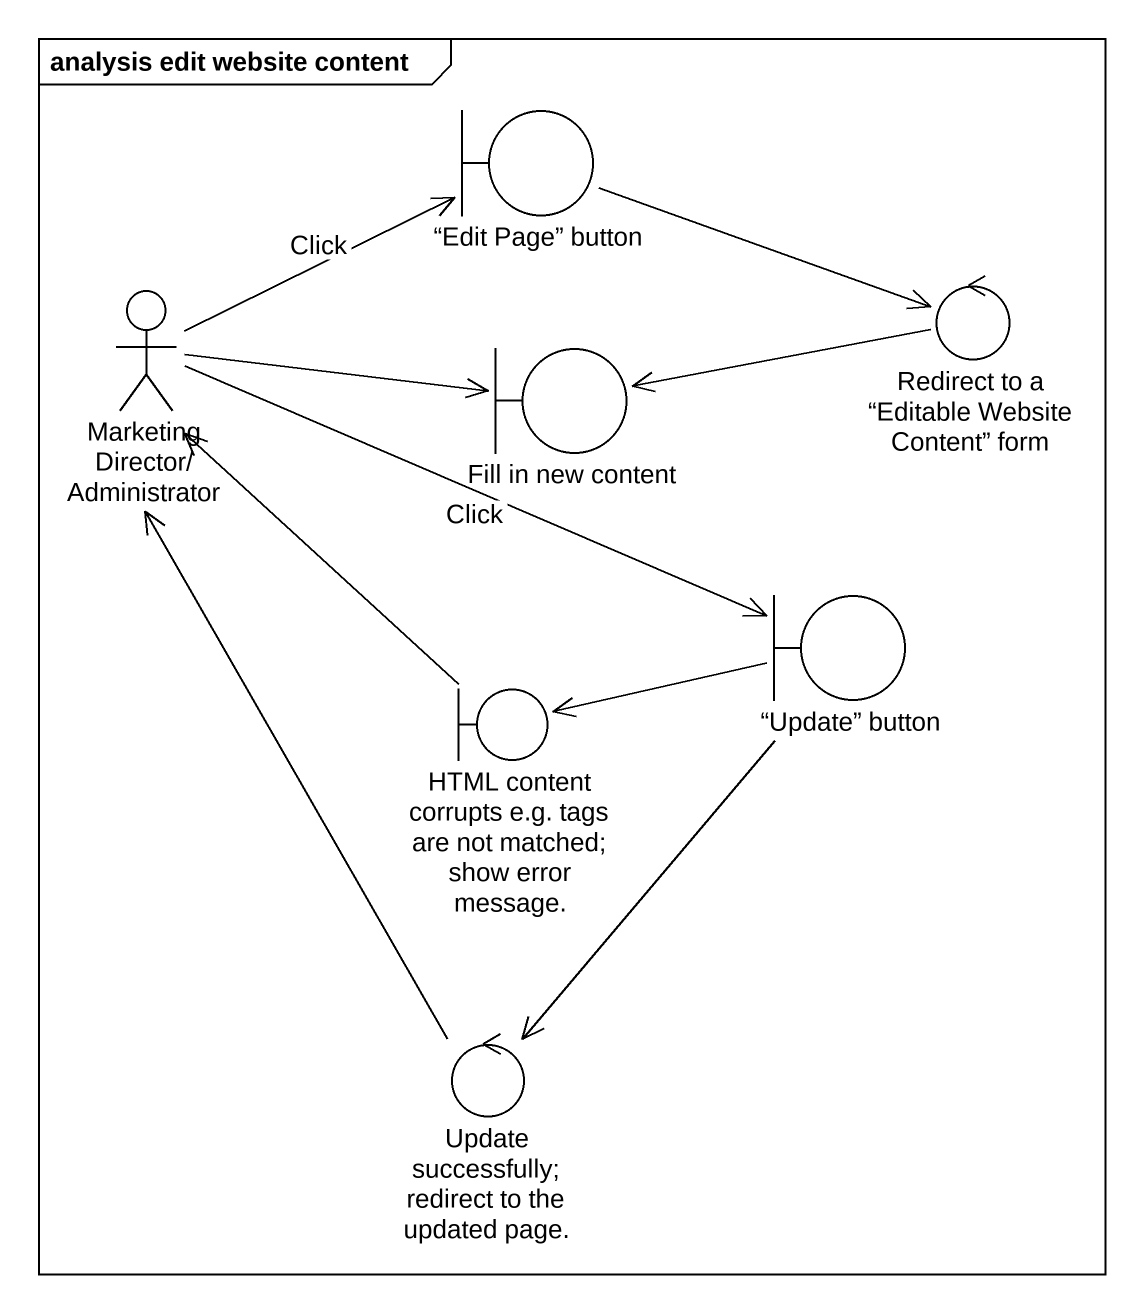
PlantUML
@startuml
mainframe analysis edit website content
boundary "“Edit Page” button" as Edit_Page_button
actor "Marketing Director/Administrator" as Marketing_Director
boundary "Fill in new content" as Fill_in_new_content
control "Redirect to a “Editable Website Content” form" as Redirect_to_a_Editable
boundary "“Update” button" as Update_button
boundary "HTML content corrupts e.g. tags are not matched; show error message." as HTML_content_corrupts_e_g
control "Update successfully; redirect to the updated page." as Update_successfully
Edit_Page_button -right-> Redirect_to_a_Editable
Marketing_Director -right-> Edit_Page_button : Click
Marketing_Director -right-> Fill_in_new_content
Marketing_Director -right-> Update_button : Click
Redirect_to_a_Editable -left-> Fill_in_new_content
Update_button -left-> HTML_content_corrupts_e_g
Update_button --> Update_successfully
HTML_content_corrupts_e_g -up-> Marketing_Director
Update_successfully -up-> Marketing_Director
@enduml
